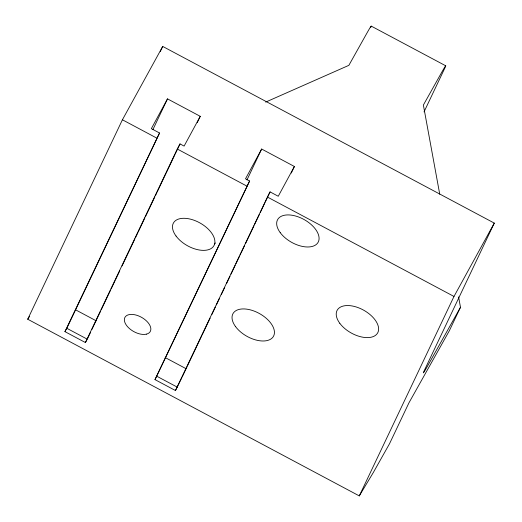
<?xml version="1.0" encoding="UTF-8"?>
<svg xmlns="http://www.w3.org/2000/svg" width="522" height="522" viewBox="0 0 522 522"><rect width="100%" height="100%" fill="white"/><g stroke="black" fill="none" stroke-linecap="round" stroke-linejoin="round"><path stroke-width="0.78" d="M460.489 307.269L449.331 330.772L408.915 402.899L389.542 443.7L373.341 472.482L359.286 495.9L27.712 319.223L122.416 119.779L162.714 46.425L494.288 223.103L424.543 369.994A18.564 0.581 -61.9 0 0 427.596 365.974L460.489 307.269L458.59 296.92M160.28 51.541L162.714 46.425M152.933 129.547L167.497 98.873L200.246 116.321L197.231 122.67M159.543 132.999L66.816 328.286L87.285 339.189L85.406 342.543L64.937 331.64L159.543 132.999L151.354 128.64L167.497 98.873M85.406 342.543L177.291 149.024L180.012 143.909L184.103 146.088L200.246 116.321M87.618 338.491L90.593 332.214M91.918 329.428L96.224 320.358M96.557 319.66L100.531 311.295M101.19 309.898L110.468 290.369M111.127 288.973L115.101 280.608M115.434 279.909L119.74 270.84M122.057 265.959L124.373 261.078M124.706 260.38L134.97 238.756M135.635 237.366L137.952 232.479M138.284 231.788L144.907 217.837M145.566 216.441L154.838 196.911M155.504 195.515L156.828 192.729M157.161 192.031L161.468 182.968M161.794 182.269L166.1 173.2M166.433 172.501L170.407 164.136M170.74 163.438L175.04 154.368M175.372 153.67L180.012 143.909M246.991 179.914L261.652 149.038L294.395 166.485L291.289 173.036M181.871 377.634L175.464 390.534L154.995 379.624L249.601 180.99L245.51 178.805L261.652 149.038M154.995 379.624L249.601 180.99M175.464 390.534L268.621 194.615L270.07 191.894L278.252 196.259L294.395 166.485M182.224 376.897L187.104 366.62M187.45 365.889L196.513 346.797M196.866 346.066L201.74 335.79M202.092 335.052L210.112 318.166M211.854 314.498L215.338 307.158M216.382 304.952L219.521 298.343M221.263 294.676L224.754 287.335M226.496 283.661L229.98 276.321M231.024 274.122L235.207 265.307M235.905 263.838L239.389 256.498M240.087 255.03L240.786 253.561M241.131 252.831L244.622 245.49M245.666 243.285L250.201 233.739M250.547 233.008L254.031 225.667M254.729 224.199L255.428 222.731M255.773 221.994L259.264 214.653M260.308 212.454L264.837 202.908M265.189 202.171L270.07 191.894M424.027 111.897L444.516 68.754A18.564 0.581 -61.9 0 0 441.455 72.773L423.375 105.046L439.739 194.217M359.286 495.9L453.99 296.457L494.288 223.103M64.937 331.64L66.816 328.286M29.676 316.293L27.712 319.223M265.665 102.097L348.866 65.341L366.946 33.069A18.564 0.581 -61.9 0 1 370.679 27.581M371.22 26.1L445.729 65.798M122.416 119.779L156.828 138.121M177.291 149.024L246.886 186.106M267.349 197.009L453.99 296.457M75.442 309.748L96.218 320.821M165.193 357.57L185.865 368.584M156.874 376.271L177.343 387.174M215.416 242.945A23.203 12.991 29.3 0 1 214.581 243.931M146.434 334.145L146.225 334.191A14.505 8.117 29.3 0 1 124.588 321.552A14.505 8.117 29.3 0 1 141.847 317.5A14.505 8.117 29.3 0 1 146.434 334.145M280.236 232.655A23.203 12.991 29.3 0 0 316.906 243.898A23.203 12.991 29.3 0 0 296.496 216.284A23.203 12.991 29.3 0 0 280.236 232.655M235.598 326.668A23.203 12.991 29.3 0 0 272.262 337.91A23.203 12.991 29.3 0 0 251.858 310.296A23.203 12.991 29.3 0 0 235.598 326.668M339.789 323.288A23.203 12.991 29.3 0 0 376.453 334.524A23.203 12.991 29.3 0 0 356.05 306.916A23.203 12.991 29.3 0 0 339.789 323.288M176.044 236.035A23.203 12.991 29.3 0 0 212.715 247.278A23.203 12.991 29.3 0 0 192.305 219.664A23.203 12.991 29.3 0 0 176.044 236.035"/></g></svg>
